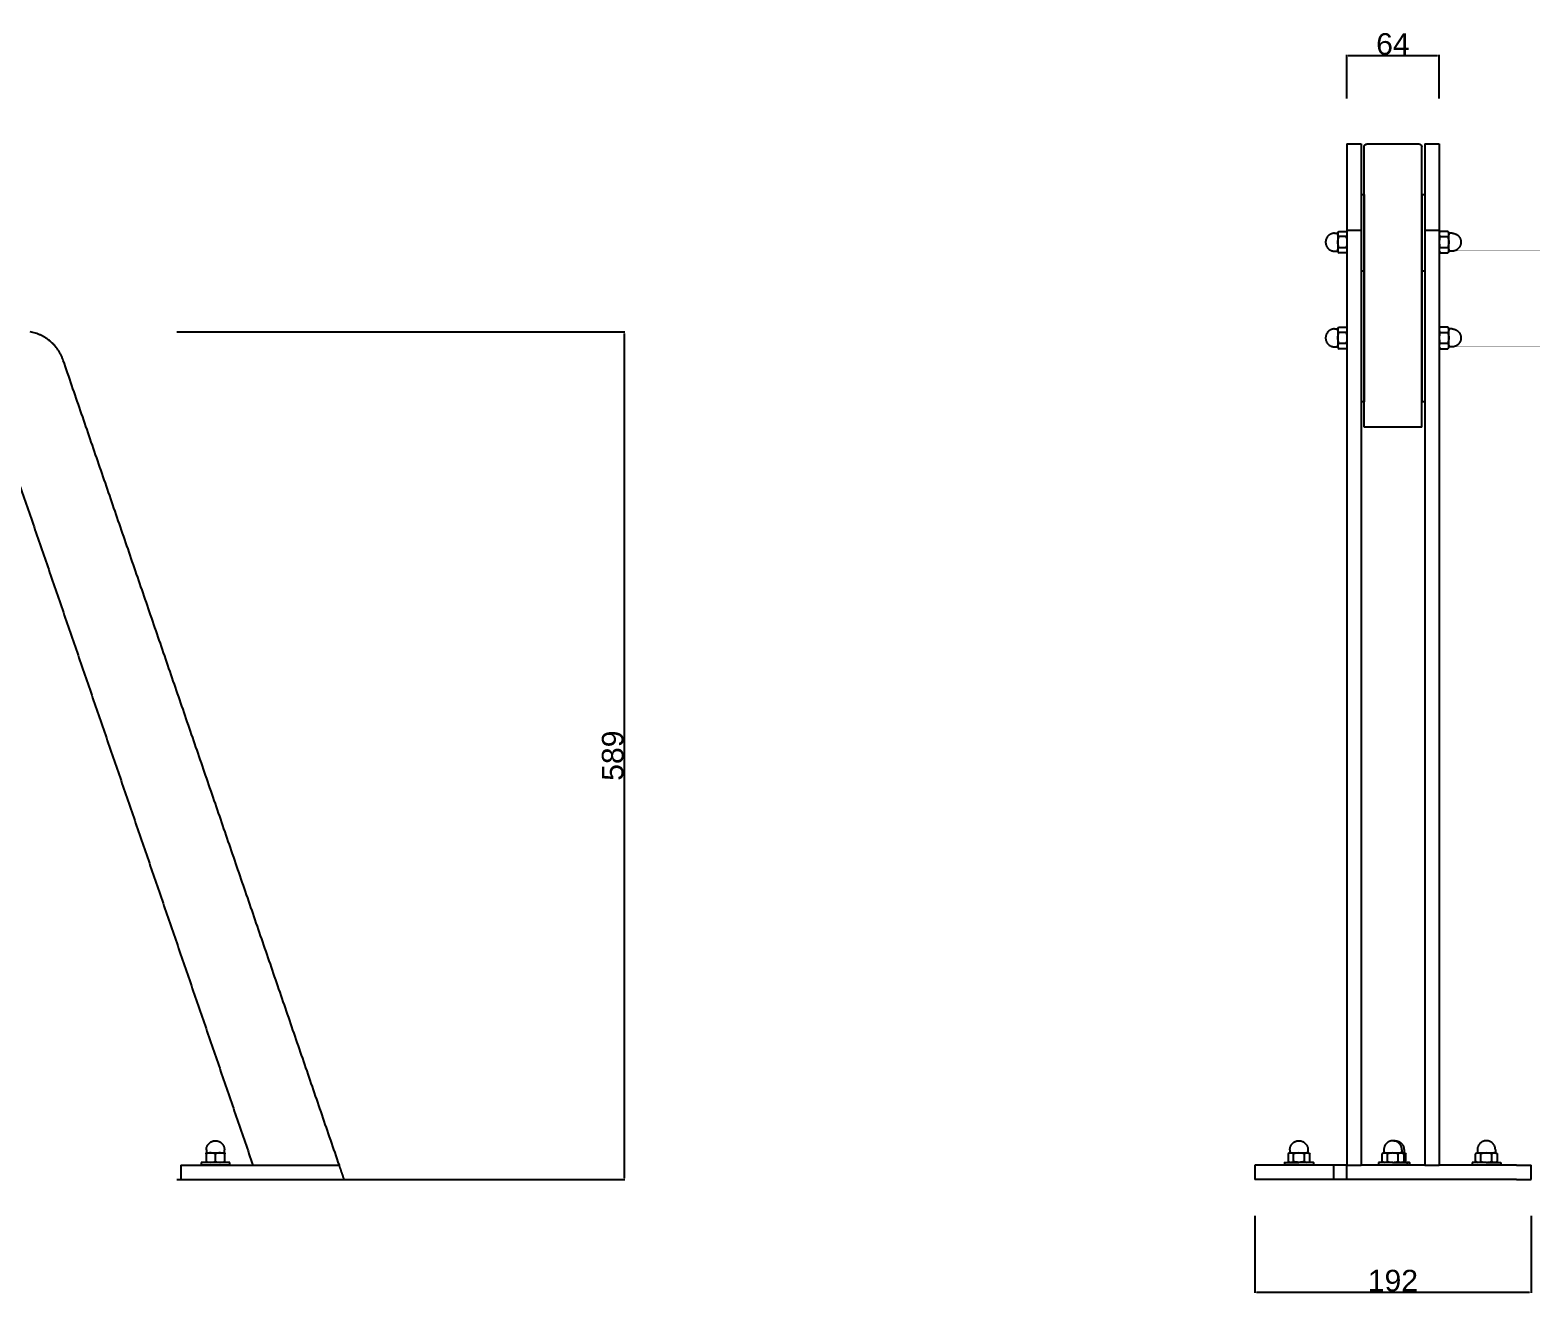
# Model space of a CAD drawing. Header units: millimetres. Extents: x -108 to 3869, y -1816 to 640.
# Drawn here: x 806 to 1849, y -239 to 640 of the extents above; entities that cross this region are included whole.
import ezdxf

# ---------------------------------------------------------------- set-up
doc = ezdxf.new("R2010")
doc.units = ezdxf.units.MM
doc.header["$MEASUREMENT"] = 0
doc.layers.add('Domyślny', color=7, linetype='Continuous', true_color=0x000000)
doc.layers.add('Utwórz2D linie widoczne', color=7, linetype='Continuous', true_color=0x000000)
doc.styles.add('Arial', font='arial.ttf')
doc.dimstyles.new('Domyślny', dxfattribs={"dimtxt": 15, "dimasz": 1, "dimexe": 0.5, "dimexo": 0.5, "dimgap": 0.25, "dimtad": 1, "dimtoh": 1, "dimdec": 0, "dimzin": 1, "dimdsep": 46, "dimtxsty": 'Arial', "dimcen": 0.5, "dimazin": 0, "dimtfac": 1, "dimtdec": 4, "dimtix": 1, "dimtmove": 1, "dimatfit": 3, "dimfxl": 0, "dimtolj": 1, "dimtzin": 1, "dimarcsym": 0})

# ---------------------------------------------------------------- blocks, each defined once
blk = doc.blocks.new('*D1')
at = {"layer": 'Defpoints', "color": 0}
for p in [(907.4, 430.2), (907.4, -158.9), (1218.9, -158.9)]:
    blk.add_point(p, dxfattribs=at)
at = {"layer": 'Domyślny', "color": 0, "lineweight": -2}
for p, q in [((907.9, 430.2), (1219.4, 430.2)), ((1218.9, 429.2), (1218.9, -157.9)), ((907.9, -158.9), (1219.4, -158.9))]:
    blk.add_line(p, q, dxfattribs=at)
at = {"layer": 'Domyślny', "color": 0}
for points in [[(1219, 429.2), (1218.7, 429.2), (1218.9, 430.2)], [(1218.7, -157.9), (1219, -157.9), (1218.9, -158.9)]]:
    blk.add_solid(points, dxfattribs=at)
at = {"layer": 'Domyślny', "color": 0, "insert": (1211, 135.7), "char_height": 15, "attachment_point": 5, "rotation": 90, "style": 'Arial'}
blk.add_mtext('\\A1;589', dxfattribs=at)
blk = doc.blocks.new('*D3')
at = {"layer": 'Defpoints', "color": 0}
for p in [(1657.4, -183.6), (1849.3, -183.6), (1849.3, -237.1)]:
    blk.add_point(p, dxfattribs=at)
at = {"layer": 'Domyślny', "color": 0, "lineweight": -2}
for p, q in [((1657.4, -184.1), (1657.4, -237.6)), ((1849.3, -184.1), (1849.3, -237.6)), ((1658.4, -237.1), (1848.3, -237.1))]:
    blk.add_line(p, q, dxfattribs=at)
at = {"layer": 'Domyślny', "color": 0}
for points in [[(1658.4, -237), (1658.4, -237.3), (1657.4, -237.1)], [(1848.3, -237.3), (1848.3, -237), (1849.3, -237.1)]]:
    blk.add_solid(points, dxfattribs=at)
at = {"layer": 'Domyślny', "color": 0, "insert": (1753.3, -229.2), "char_height": 15, "attachment_point": 5, "style": 'Arial'}
blk.add_mtext('\\A1;192', dxfattribs=at)
blk = doc.blocks.new('*D4')
at = {"layer": 'Defpoints', "color": 0}
for p in [(1785.4, 622.3), (1721.3, 592), (1785.4, 592)]:
    blk.add_point(p, dxfattribs=at)
at = {"layer": 'Domyślny', "color": 0, "lineweight": -2}
for p, q in [((1721.3, 592.5), (1721.3, 622.8)), ((1722.3, 622.3), (1784.4, 622.3)), ((1785.4, 592.5), (1785.4, 622.8))]:
    blk.add_line(p, q, dxfattribs=at)
at = {"layer": 'Domyślny', "color": 0}
for points in [[(1722.3, 622.4), (1722.3, 622.1), (1721.3, 622.3)], [(1784.4, 622.1), (1784.4, 622.4), (1785.4, 622.3)]]:
    blk.add_solid(points, dxfattribs=at)
at = {"layer": 'Domyślny', "color": 0, "insert": (1753.3, 630.2), "char_height": 15, "attachment_point": 5, "style": 'Arial'}
blk.add_mtext('\\A1;64', dxfattribs=at)

msp = doc.modelspace()

# ---------------------------------------------------------------- linework, layer by layer
at = {"layer": 'Utwórz2D linie widoczne'}
for points, degree in [([(1721.3, 560.8), (1721.3, 530.8), (1721.3, 500.8)], 2), ([(1721.3, 560.8), (1726.3, 560.8), (1731.3, 560.8)], 2), ([(1731.3, 560.8), (1731.3, 530.8), (1731.3, 500.8)], 2), ([(1733.3, 512), (1733.3, 535.4), (1733.3, 558.8)], 2), ([(1735.3, 560.8), (1753.3, 560.8), (1771.3, 560.8)], 2), ([(1773.3, 512), (1773.3, 535.4), (1773.3, 558.8)], 2), ([(1775.4, 560.8), (1775.4, 530.8), (1775.4, 500.8)], 2), ([(1775.4, 560.8), (1780.4, 560.8), (1785.4, 560.8)], 2), ([(1785.4, 560.8), (1785.4, 530.8), (1785.4, 500.8)], 2), ([(1731.3, 525.6), (1732.3, 525.6), (1733.2, 525.6)], 2), ([(1733.2, 525.6), (1733.2, 499), (1733.2, 472.5)], 2), ([(1773.4, 525.6), (1773.4, 499), (1773.4, 472.5)], 2), ([(1773.4, 525.6), (1774.4, 525.6), (1775.4, 525.6)], 2), ([(1733.3, 364.1), (1733.3, 438.1), (1733.3, 512)], 2), ([(1733.3, 512), (1733.3, 512), (1733.3, 512)], 2), ([(1773.3, 364.1), (1773.3, 438.1), (1773.3, 512)], 2), ([(1773.3, 512), (1773.3, 512), (1773.3, 512)], 2), ([(1712.8, 498.8), (1713.8, 498.8), (1714.9, 498.8)], 2), ([(1715, 499.1), (1715.3, 499.6), (1715.6, 500.1)], 2), ([(1715, 498.3), (1715, 498.3), (1715, 498.3)], 2), ([(1715, 498.3), (1715, 498.3), (1715, 498.3), (1715, 498.3)], 3), ([(1715, 498.2), (1715, 495.5), (1715, 492.8)], 2), ([(1715, 492.8), (1715, 492.8), (1715, 492.7)], 2), ([(1715, 492.7), (1715, 492.8), (1715, 492.8), (1715, 492.8)], 3), ([(1715, 492.5), (1715, 489.7), (1715, 487)], 2), ([(1715.6, 500.1), (1718.3, 500.1), (1721, 500.1)], 2), ([(1721, 496.4), (1718.3, 496.4), (1715.6, 496.4)], 2), ([(1721.3, 499.6), (1721.1, 499.8), (1721, 500.1)], 2), ([(1721.3, 500.8), (1726.3, 500.8), (1731.3, 500.8)], 2), ([(1721.3, 500.8), (1721.3, 176), (1721.3, -148.9)], 2), ([(1731.3, 500.8), (1731.3, 176), (1731.3, -148.9)], 2), ([(1775.4, 500.8), (1780.4, 500.8), (1785.4, 500.8)], 2), ([(1775.4, 500.8), (1775.4, 176), (1775.4, -148.9)], 2), ([(1785.4, 500.8), (1785.4, 176), (1785.4, -148.9)], 2), ([(1785.6, 499.1), (1785.9, 499.6), (1786.2, 500.1)], 2), ([(1785.6, 498.3), (1785.6, 498.7), (1785.6, 499.1)], 2), ([(1785.6, 492.8), (1785.6, 495.5), (1785.6, 498.2)], 2), ([(1785.6, 492.7), (1785.6, 492.8), (1785.6, 492.8)], 2), ([(1785.6, 487), (1785.6, 489.8), (1785.6, 492.5)], 2), ([(1791.5, 500.1), (1788.9, 500.1), (1786.2, 500.1)], 2), ([(1786.2, 496.4), (1788.9, 496.4), (1791.5, 496.4)], 2), ([(1792.1, 499.1), (1791.8, 499.6), (1791.5, 500.1)], 2), ([(1792.1, 498.3), (1792.1, 498.7), (1792.1, 499.1)], 2), ([(1792.1, 498.3), (1792.1, 498.3), (1792.1, 498.3)], 2), ([(1792.1, 498.3), (1792.1, 498.3), (1792.1, 498.3), (1792.1, 498.3)], 3), ([(1792.1, 492.8), (1792.1, 495.5), (1792.1, 498.2)], 2), ([(1792.1, 492.7), (1792.1, 492.8), (1792.1, 492.8)], 2), ([(1792.1, 492.8), (1792.1, 492.8), (1792.1, 492.8), (1792.1, 492.7)], 3), ([(1792.1, 487), (1792.1, 489.7), (1792.1, 492.5)], 2), ([(1794.4, 498.8), (1793.3, 498.8), (1792.2, 498.8)], 2), ([(1712.8, 486.3), (1713.8, 486.3), (1714.9, 486.3)], 2), ([(1715, 486.9), (1715, 486.5), (1715, 486.1)], 2), ([(1715, 486.1), (1715.3, 485.6), (1715.6, 485.1)], 2), ([(1715.6, 488.8), (1718.3, 488.8), (1721, 488.8)], 2), ([(1721, 485.1), (1718.3, 485.1), (1715.6, 485.1)], 2), ([(1721.3, 485.6), (1721.1, 485.4), (1721, 485.1)], 2), ([(1785.6, 486.1), (1785.9, 485.6), (1786.2, 485.1)], 2), ([(1786.2, 488.8), (1788.9, 488.8), (1791.5, 488.8)], 2), ([(1786.2, 485.1), (1788.9, 485.1), (1791.5, 485.1)], 2), ([(1792.1, 486.1), (1791.8, 485.6), (1791.5, 485.1)], 2), ([(1794.4, 486.3), (1793.3, 486.3), (1792.2, 486.3)], 2), ([(1733.2, 472.5), (1732.3, 472.5), (1731.3, 472.5)], 2), ([(1733.2, 472.5), (1733.2, 427), (1733.2, 381.5)], 2), ([(1773.4, 472.5), (1773.4, 427), (1773.4, 381.5)], 2), ([(1775.4, 472.5), (1774.4, 472.5), (1773.4, 472.5)], 2), ([(1712.8, 432.3), (1713.8, 432.3), (1714.9, 432.3)], 2), ([(1715, 432.5), (1715.3, 433), (1715.6, 433.5)], 2), ([(1715, 431.7), (1715, 431.7), (1715, 431.7), (1715, 431.8)], 3), ([(1715, 431.7), (1715, 431.7), (1715, 431.7)], 2), ([(1715, 431.6), (1715, 428.9), (1715, 426.2)], 2), ([(1715.6, 433.5), (1718.3, 433.5), (1721, 433.5)], 2), ([(1721, 429.8), (1718.3, 429.8), (1715.6, 429.8)], 2), ([(1721.3, 433), (1721.1, 433.2), (1721, 433.5)], 2), ([(1785.6, 432.5), (1785.9, 433), (1786.2, 433.5)], 2), ([(1785.6, 431.7), (1785.6, 432.1), (1785.6, 432.5)], 2), ([(1785.6, 426.2), (1785.6, 428.9), (1785.6, 431.6)], 2), ([(1791.5, 433.5), (1788.9, 433.5), (1786.2, 433.5)], 2), ([(1786.2, 429.8), (1788.9, 429.8), (1791.5, 429.8)], 2), ([(1792.1, 432.5), (1791.8, 433), (1791.5, 433.5)], 2), ([(1792.1, 431.7), (1792.1, 432.1), (1792.1, 432.5)], 2), ([(1792.1, 431.8), (1792.1, 431.7), (1792.1, 431.7), (1792.1, 431.7)], 3), ([(1792.1, 431.7), (1792.1, 431.7), (1792.1, 431.7)], 2), ([(1792.1, 426.2), (1792.1, 428.9), (1792.1, 431.6)], 2), ([(1794.4, 432.3), (1793.3, 432.3), (1792.2, 432.3)], 2), ([(1712.8, 419.8), (1713.8, 419.8), (1714.9, 419.8)], 2), ([(1715, 426.1), (1715, 426.2), (1715, 426.2), (1715, 426.3)], 3), ([(1715, 426.2), (1715, 426.2), (1715, 426.2)], 2), ([(1715, 425.9), (1715, 423.2), (1715, 420.4)], 2), ([(1715, 420.3), (1715, 419.9), (1715, 419.5)], 2), ([(1715, 419.5), (1715.3, 419), (1715.6, 418.5)], 2), ([(1715.6, 422.3), (1718.3, 422.3), (1721, 422.3)], 2), ([(1721, 418.5), (1718.3, 418.5), (1715.6, 418.5)], 2), ([(1721.3, 419.1), (1721.1, 418.8), (1721, 418.5)], 2), ([(1785.6, 426.1), (1785.6, 426.2), (1785.6, 426.2)], 2), ([(1785.6, 420.4), (1785.6, 423.2), (1785.6, 425.9)], 2), ([(1785.6, 419.5), (1785.9, 419), (1786.2, 418.5)], 2), ([(1786.2, 422.3), (1788.9, 422.3), (1791.5, 422.3)], 2), ([(1786.2, 418.5), (1788.9, 418.5), (1791.5, 418.5)], 2), ([(1792.1, 419.5), (1791.8, 419), (1791.5, 418.5)], 2), ([(1792.1, 426.3), (1792.1, 426.2), (1792.1, 426.2), (1792.1, 426.1)], 3), ([(1792.1, 426.2), (1792.1, 426.2), (1792.1, 426.2)], 2), ([(1792.1, 420.4), (1792.1, 423.2), (1792.1, 425.9)], 2), ([(1794.4, 419.8), (1793.3, 419.8), (1792.2, 419.8)], 2), ([(1020.9, -148.9), (925, 130.8), (829, 410.4)], 2), ([(1733.2, 381.5), (1732.3, 381.5), (1731.3, 381.5)], 2), ([(1775.4, 381.5), (1774.4, 381.5), (1773.4, 381.5)], 2), ([(786.9, 358.1), (873.9, 104.6), (960.8, -148.9)], 2), ([(1773.3, 364.1), (1753.3, 364.1), (1733.3, 364.1)], 2), ([(928.3, -140.4), (929.9, -140.4), (931.4, -140.4)], 2), ([(928.3, -140.9), (928.3, -140.6), (928.3, -140.4)], 2), ([(928.3, -140.9), (928.3, -143.6), (928.3, -146.3)], 2), ([(928.5, -138.1), (928.5, -139.2), (928.5, -140.2)], 2), ([(931.6, -140.4), (934.8, -140.4), (937.9, -140.4)], 2), ([(934.8, -146.3), (934.8, -143.6), (934.8, -140.9)], 2), ([(938, -140.4), (938, -140.4), (938, -140.4)], 2), ([(938.1, -140.4), (939.7, -140.4), (941.3, -140.4)], 2), ([(941, -140.2), (941, -139.2), (941, -138.1)], 2), ([(941.3, -140.4), (941.3, -140.6), (941.3, -140.9)], 2), ([(941.3, -146.3), (941.3, -143.6), (941.3, -140.9)], 2), ([(1681.5, -140.4), (1681, -140.6), (1680.5, -140.9)], 2), ([(1680.5, -140.9), (1680.5, -143.6), (1680.5, -146.3)], 2), ([(1681.7, -138.1), (1681.7, -139.2), (1681.7, -140.2)], 2), ([(1682.4, -140.4), (1685.2, -140.4), (1687.9, -140.4)], 2), ([(1684.2, -146.3), (1684.2, -143.6), (1684.2, -140.9)], 2), ([(1688.1, -140.4), (1690.8, -140.4), (1693.6, -140.4)], 2), ([(1691.7, -140.9), (1691.7, -143.6), (1691.7, -146.3)], 2), ([(1693.7, -140.4), (1694.1, -140.4), (1694.5, -140.4)], 2), ([(1694.2, -138.1), (1694.2, -139.2), (1694.2, -140.2)], 2), ([(1694.5, -140.4), (1695, -140.6), (1695.5, -140.9)], 2), ([(1695.5, -146.3), (1695.5, -143.6), (1695.5, -140.9)], 2), ([(1746.8, -140.4), (1746.3, -140.6), (1745.8, -140.9)], 2), ([(1745.8, -146.3), (1745.8, -143.6), (1745.8, -140.9)], 2), ([(1747, -138.1), (1747, -139.2), (1747, -140.2)], 2), ([(1747.7, -140.4), (1750.4, -140.4), (1753.1, -140.4)], 2), ([(1749.5, -146.3), (1749.5, -143.6), (1749.5, -140.9)], 2), ([(1753.4, -140.4), (1756.1, -140.4), (1758.8, -140.4)], 2), ([(1757, -146.3), (1757, -143.6), (1757, -140.9)], 2), ([(1758.9, -140.4), (1759.4, -140.4), (1759.8, -140.4)], 2), ([(1759.5, -138.1), (1759.5, -139.2), (1759.5, -140.2)], 2), ([(1759.8, -140.4), (1760, -140.4), (1760.3, -140.4)], 2), ([(1759.8, -140.4), (1760.3, -140.6), (1760.8, -140.9)], 2), ([(1760.5, -140.4), (1760.9, -140.4), (1761.3, -140.4)], 2), ([(1760.8, -140.9), (1760.8, -143.6), (1760.8, -146.3)], 2), ([(1761, -138.1), (1761, -139.2), (1761, -140.2)], 2), ([(1761.3, -140.4), (1761.8, -140.6), (1762.3, -140.9)], 2), ([(1762.3, -146.3), (1762.3, -143.6), (1762.3, -140.9)], 2), ([(1811.8, -140.4), (1811.3, -140.6), (1810.8, -140.9)], 2), ([(1810.8, -146.3), (1810.8, -143.6), (1810.8, -140.9)], 2), ([(1812, -138.1), (1812, -139.2), (1812, -140.2)], 2), ([(1812.7, -140.4), (1815.4, -140.4), (1818.1, -140.4)], 2), ([(1814.5, -146.3), (1814.5, -143.6), (1814.5, -140.9)], 2), ([(1818.4, -140.4), (1821.1, -140.4), (1823.8, -140.4)], 2), ([(1822, -146.3), (1822, -143.6), (1822, -140.9)], 2), ([(1824, -140.4), (1824.4, -140.4), (1824.8, -140.4)], 2), ([(1824.5, -138.1), (1824.5, -139.2), (1824.5, -140.2)], 2), ([(1824.8, -140.4), (1825.3, -140.6), (1825.8, -140.9)], 2), ([(1825.8, -140.9), (1825.8, -143.6), (1825.8, -146.3)], 2), ([(910.6, -148.9), (910.6, -153.9), (910.6, -158.9)], 2), ([(910.6, -148.9), (913.1, -148.9), (915.6, -148.9)], 2), ([(915.6, -148.9), (938.2, -148.9), (960.8, -148.9)], 2), ([(924.8, -146.9), (924.8, -147.9), (924.8, -148.9)], 2), ([(944.8, -146.9), (934.8, -146.9), (924.8, -146.9)], 2), ([(944.8, -148.9), (934.8, -148.9), (924.8, -148.9)], 2), ([(928.3, -146.3), (928.3, -146.6), (928.3, -146.9)], 2), ([(941.3, -146.3), (941.3, -146.6), (941.3, -146.9)], 2), ([(944.8, -148.9), (944.8, -147.9), (944.8, -146.9)], 2), ([(960.8, -148.9), (990.9, -148.9), (1020.9, -148.9)], 2), ([(1024.3, -158.9), (1022.6, -153.9), (1020.9, -148.9)], 2), ([(1712.3, -148.9), (1684.9, -148.9), (1657.4, -148.9)], 2), ([(1657.4, -148.9), (1657.4, -153.9), (1657.4, -158.9)], 2), ([(1678, -146.9), (1678, -147.9), (1678, -148.9)], 2), ([(1688, -148.9), (1683, -148.9), (1678, -148.9)], 2), ([(1681.5, -146.9), (1681, -146.6), (1680.5, -146.3)], 2), ([(1694.5, -146.9), (1695, -146.6), (1695.5, -146.3)], 2), ([(1698, -146.9), (1698, -147.9), (1698, -148.9)], 2), ([(1712.3, -158.9), (1712.3, -153.9), (1712.3, -148.9)], 2), ([(1721.3, -148.9), (1716.8, -148.9), (1712.3, -148.9)], 2), ([(1721.3, -148.9), (1726.3, -148.9), (1731.3, -148.9)], 2), ([(1721.3, -158.9), (1721.3, -153.9), (1721.3, -148.9)], 2), ([(1775.4, -148.9), (1753.3, -148.9), (1731.3, -148.9)], 2), ([(1753.3, -146.9), (1748.3, -146.9), (1743.3, -146.9)], 2), ([(1743.3, -146.9), (1743.3, -147.9), (1743.3, -148.9)], 2), ([(1753.3, -148.9), (1748.3, -148.9), (1743.3, -148.9)], 2), ([(1746.8, -146.9), (1746.3, -146.6), (1745.8, -146.3)], 2), ([(1753.3, -146.9), (1758.3, -146.9), (1763.3, -146.9)], 2), ([(1759.8, -146.9), (1760.3, -146.6), (1760.8, -146.3)], 2), ([(1761.3, -146.9), (1761.8, -146.6), (1762.3, -146.3)], 2), ([(1763.3, -146.9), (1763.3, -147.9), (1763.3, -148.9)], 2), ([(1764.8, -146.9), (1764.8, -147.9), (1764.8, -148.9)], 2), ([(1775.4, -148.9), (1780.4, -148.9), (1785.4, -148.9)], 2), ([(1839.3, -148.9), (1812.3, -148.9), (1785.4, -148.9)], 2), ([(1818.3, -146.9), (1813.3, -146.9), (1808.3, -146.9)], 2), ([(1808.3, -146.9), (1808.3, -147.9), (1808.3, -148.9)], 2), ([(1818.3, -148.9), (1813.3, -148.9), (1808.3, -148.9)], 2), ([(1811.8, -146.9), (1811.3, -146.6), (1810.8, -146.3)], 2), ([(1818.3, -146.9), (1823.3, -146.9), (1828.3, -146.9)], 2), ([(1824.8, -146.9), (1825.3, -146.6), (1825.8, -146.3)], 2), ([(1828.3, -146.9), (1828.3, -147.9), (1828.3, -148.9)], 2), ([(1839.3, -148.9), (1842.6, -148.9), (1845.9, -148.9), (1849.3, -148.9)], 3), ([(1849.3, -158.9), (1849.3, -153.9), (1849.3, -148.9)], 2), ([(910.6, -158.9), (913.1, -158.9), (915.6, -158.9)], 2), ([(915.6, -158.9), (970, -158.9), (1024.3, -158.9)], 2), ([(1712.3, -158.9), (1684.9, -158.9), (1657.4, -158.9)], 2), ([(1721.3, -158.9), (1716.8, -158.9), (1712.3, -158.9)], 2), ([(1839.3, -158.9), (1780.3, -158.9), (1721.3, -158.9)], 2), ([(1839.3, -158.9), (1842.6, -158.9), (1845.9, -158.9), (1849.3, -158.9)], 3)]:
    msp.add_open_spline(points, degree=degree, dxfattribs=at)
for points, knots in [([(1733.3, 558.8), (1733.3, 558.9), (1733.3, 558.9), (1733.3, 559.1), (1733.3, 559.3), (1733.5, 559.7), (1733.8, 560.3), (1734.5, 560.7), (1735, 560.8), (1735.3, 560.8)], [0, 0, 0, 0, 0.126661, 0.199041, 0.392331, 0.794978, 1.570745, 2.356694, 3.141444, 3.141444, 3.141444, 3.141444]), ([(1771.3, 560.8), (1771.4, 560.8), (1771.7, 560.8), (1772.2, 560.6), (1772.7, 560.3), (1773.1, 559.7), (1773.2, 559.2), (1773.3, 559), (1773.3, 558.9), (1773.3, 558.8)], [0, 0, 0, 0, 0.394072, 0.78475, 1.570699, 2.346466, 2.887583, 3.014783, 3.141444, 3.141444, 3.141444, 3.141444]), ([(1715, 498.2), (1715, 498.4), (1715, 498.5), (1715.1, 498.9), (1715.1, 499), (1715.3, 499.5), (1715.4, 499.8), (1715.6, 500.1)], [0.003797434, 0.003797434, 0.003797434, 0.003797434, 0.004743184, 0.004743184, 0.005688934, 0.005688934, 0.007580434, 0.007580434, 0.007580434, 0.007580434]), ([(1715.6, 496.4), (1715.4, 496.7), (1715.3, 497), (1715.1, 497.6), (1715, 497.9), (1715, 498.2)], [0.000000238, 0.000000238, 0.000000238, 0.000000238, 0.001898836, 0.001898836, 0.003797434, 0.003797434, 0.003797434, 0.003797434]), ([(1715, 492.6), (1715, 493.2), (1715.1, 493.9), (1715.3, 495.1), (1715.4, 495.7), (1715.6, 496.4)], [-0.020496331, -0.020496331, -0.020496331, -0.020496331, -0.018594718, -0.018594718, -0.016693105, -0.016693105, -0.016693105, -0.016693105]), ([(1715.6, 488.8), (1715.4, 489.5), (1715.3, 490.1), (1715.1, 491.3), (1715, 492), (1715, 492.6)], [-0.024297078, -0.024297078, -0.024297078, -0.024297078, -0.022396704, -0.022396704, -0.020496331, -0.020496331, -0.020496331, -0.020496331]), ([(1785.6, 498.2), (1785.6, 498.4), (1785.6, 498.5), (1785.7, 498.9), (1785.7, 499), (1785.9, 499.5), (1786, 499.8), (1786.2, 500.1)], [0.003797434, 0.003797434, 0.003797434, 0.003797434, 0.004743184, 0.004743184, 0.005688934, 0.005688934, 0.007580434, 0.007580434, 0.007580434, 0.007580434]), ([(1786.2, 496.4), (1786, 496.7), (1785.9, 497), (1785.7, 497.6), (1785.6, 497.9), (1785.6, 498.2)], [0.000000238, 0.000000238, 0.000000238, 0.000000238, 0.001898836, 0.001898836, 0.003797434, 0.003797434, 0.003797434, 0.003797434]), ([(1785.6, 492.6), (1785.6, 493.2), (1785.7, 493.9), (1785.9, 495.1), (1786, 495.7), (1786.2, 496.4)], [0.010589502, 0.010589502, 0.010589502, 0.010589502, 0.012489456, 0.012489456, 0.01438941, 0.01438941, 0.01438941, 0.01438941]), ([(1786.2, 488.8), (1786, 489.5), (1785.9, 490.1), (1785.7, 491.3), (1785.6, 492), (1785.6, 492.6)], [0.006792069, 0.006792069, 0.006792069, 0.006792069, 0.008690786, 0.008690786, 0.010589502, 0.010589502, 0.010589502, 0.010589502]), ([(1791.5, 500.1), (1791.7, 499.8), (1791.9, 499.5), (1792.1, 498.9), (1792.1, 498.5), (1792.1, 498.2)], [0.000000238, 0.000000238, 0.000000238, 0.000000238, 0.001898836, 0.001898836, 0.003797434, 0.003797434, 0.003797434, 0.003797434]), ([(1792.1, 498.2), (1792.1, 498.1), (1792.1, 497.9), (1792.1, 497.6), (1792, 497.4), (1791.9, 497), (1791.7, 496.7), (1791.5, 496.4)], [0.003797434, 0.003797434, 0.003797434, 0.003797434, 0.004743184, 0.004743184, 0.005688934, 0.005688934, 0.007580434, 0.007580434, 0.007580434, 0.007580434]), ([(1791.5, 496.4), (1791.7, 495.7), (1791.9, 495.1), (1792.1, 493.9), (1792.1, 493.2), (1792.1, 492.6)], [0.016693105, 0.016693105, 0.016693105, 0.016693105, 0.018594718, 0.018594718, 0.020496331, 0.020496331, 0.020496331, 0.020496331]), ([(1792.1, 492.6), (1792.1, 492), (1792.1, 491.3), (1791.9, 490.1), (1791.7, 489.5), (1791.5, 488.8)], [0.020496331, 0.020496331, 0.020496331, 0.020496331, 0.022396704, 0.022396704, 0.024297078, 0.024297078, 0.024297078, 0.024297078]), ([(1715, 487), (1715, 487.1), (1715, 487.3), (1715.1, 487.6), (1715.1, 487.8), (1715.3, 488.2), (1715.4, 488.5), (1715.6, 488.8)], [0.003797434, 0.003797434, 0.003797434, 0.003797434, 0.004743184, 0.004743184, 0.005688934, 0.005688934, 0.007580434, 0.007580434, 0.007580434, 0.007580434]), ([(1715.6, 485.1), (1715.4, 485.4), (1715.3, 485.7), (1715.1, 486.3), (1715, 486.7), (1715, 487)], [0.000000238, 0.000000238, 0.000000238, 0.000000238, 0.001898836, 0.001898836, 0.003797434, 0.003797434, 0.003797434, 0.003797434]), ([(1785.6, 487), (1785.6, 487.1), (1785.6, 487.3), (1785.7, 487.6), (1785.7, 487.8), (1785.9, 488.2), (1786, 488.5), (1786.2, 488.8)], [0.003797434, 0.003797434, 0.003797434, 0.003797434, 0.004743184, 0.004743184, 0.005688934, 0.005688934, 0.007580434, 0.007580434, 0.007580434, 0.007580434]), ([(1786.2, 485.1), (1786, 485.4), (1785.9, 485.7), (1785.7, 486.3), (1785.6, 486.7), (1785.6, 487)], [0.000000238, 0.000000238, 0.000000238, 0.000000238, 0.001898836, 0.001898836, 0.003797434, 0.003797434, 0.003797434, 0.003797434]), ([(1791.5, 488.8), (1791.7, 488.5), (1791.9, 488.2), (1792.1, 487.6), (1792.1, 487.3), (1792.1, 487)], [0.000000238, 0.000000238, 0.000000238, 0.000000238, 0.001898836, 0.001898836, 0.003797434, 0.003797434, 0.003797434, 0.003797434]), ([(1792.1, 487), (1792.1, 486.8), (1792.1, 486.7), (1792.1, 486.3), (1792, 486.2), (1791.9, 485.7), (1791.7, 485.4), (1791.5, 485.1)], [0.003797434, 0.003797434, 0.003797434, 0.003797434, 0.004743184, 0.004743184, 0.005688934, 0.005688934, 0.007580434, 0.007580434, 0.007580434, 0.007580434]), ([(1715, 431.6), (1715, 431.8), (1715, 432), (1715.1, 432.3), (1715.1, 432.4), (1715.3, 432.9), (1715.4, 433.2), (1715.6, 433.5)], [0.003797434, 0.003797434, 0.003797434, 0.003797434, 0.004743184, 0.004743184, 0.005688934, 0.005688934, 0.007580434, 0.007580434, 0.007580434, 0.007580434]), ([(1715.6, 429.8), (1715.4, 430.1), (1715.3, 430.4), (1715.1, 431), (1715, 431.3), (1715, 431.6)], [0.000000238, 0.000000238, 0.000000238, 0.000000238, 0.001898836, 0.001898836, 0.003797434, 0.003797434, 0.003797434, 0.003797434]), ([(1715, 426), (1715, 426.6), (1715.1, 427.3), (1715.3, 428.5), (1715.4, 429.2), (1715.6, 429.8)], [-0.020496331, -0.020496331, -0.020496331, -0.020496331, -0.018594718, -0.018594718, -0.016693105, -0.016693105, -0.016693105, -0.016693105]), ([(1785.6, 431.6), (1785.6, 431.8), (1785.6, 432), (1785.7, 432.3), (1785.7, 432.4), (1785.9, 432.9), (1786, 433.2), (1786.2, 433.5)], [0.003797434, 0.003797434, 0.003797434, 0.003797434, 0.004743184, 0.004743184, 0.005688934, 0.005688934, 0.007580434, 0.007580434, 0.007580434, 0.007580434]), ([(1786.2, 429.8), (1786, 430.1), (1785.9, 430.4), (1785.7, 431), (1785.6, 431.3), (1785.6, 431.6)], [0.000000238, 0.000000238, 0.000000238, 0.000000238, 0.001898836, 0.001898836, 0.003797434, 0.003797434, 0.003797434, 0.003797434]), ([(1785.6, 426), (1785.6, 426.6), (1785.7, 427.3), (1785.9, 428.5), (1786, 429.2), (1786.2, 429.8)], [0.010589502, 0.010589502, 0.010589502, 0.010589502, 0.012489456, 0.012489456, 0.01438941, 0.01438941, 0.01438941, 0.01438941]), ([(1791.5, 433.5), (1791.7, 433.2), (1791.9, 432.9), (1792.1, 432.3), (1792.1, 432), (1792.1, 431.6)], [0.000000238, 0.000000238, 0.000000238, 0.000000238, 0.001898836, 0.001898836, 0.003797434, 0.003797434, 0.003797434, 0.003797434]), ([(1792.1, 431.6), (1792.1, 431.5), (1792.1, 431.3), (1792.1, 431), (1792, 430.9), (1791.9, 430.4), (1791.7, 430.1), (1791.5, 429.8)], [0.003797434, 0.003797434, 0.003797434, 0.003797434, 0.004743184, 0.004743184, 0.005688934, 0.005688934, 0.007580434, 0.007580434, 0.007580434, 0.007580434]), ([(1791.5, 429.8), (1791.7, 429.2), (1791.9, 428.5), (1792.1, 427.3), (1792.1, 426.6), (1792.1, 426)], [0.016693105, 0.016693105, 0.016693105, 0.016693105, 0.018594718, 0.018594718, 0.020496331, 0.020496331, 0.020496331, 0.020496331]), ([(1715.6, 422.3), (1715.4, 422.9), (1715.3, 423.5), (1715.1, 424.8), (1715, 425.4), (1715, 426)], [-0.024297078, -0.024297078, -0.024297078, -0.024297078, -0.022396704, -0.022396704, -0.020496331, -0.020496331, -0.020496331, -0.020496331]), ([(1715, 420.4), (1715, 420.5), (1715, 420.7), (1715.1, 421), (1715.1, 421.2), (1715.3, 421.6), (1715.4, 422), (1715.6, 422.3)], [0.003797434, 0.003797434, 0.003797434, 0.003797434, 0.004743184, 0.004743184, 0.005688934, 0.005688934, 0.007580434, 0.007580434, 0.007580434, 0.007580434]), ([(1715.6, 418.5), (1715.4, 418.8), (1715.3, 419.1), (1715.1, 419.7), (1715, 420.1), (1715, 420.4)], [0.000000238, 0.000000238, 0.000000238, 0.000000238, 0.001898836, 0.001898836, 0.003797434, 0.003797434, 0.003797434, 0.003797434]), ([(1786.2, 422.3), (1786, 422.9), (1785.9, 423.5), (1785.7, 424.8), (1785.6, 425.4), (1785.6, 426)], [0.006792069, 0.006792069, 0.006792069, 0.006792069, 0.008690786, 0.008690786, 0.010589502, 0.010589502, 0.010589502, 0.010589502]), ([(1785.6, 420.4), (1785.6, 420.5), (1785.6, 420.7), (1785.7, 421), (1785.7, 421.2), (1785.9, 421.6), (1786, 422), (1786.2, 422.3)], [0.003797434, 0.003797434, 0.003797434, 0.003797434, 0.004743184, 0.004743184, 0.005688934, 0.005688934, 0.007580434, 0.007580434, 0.007580434, 0.007580434]), ([(1786.2, 418.5), (1786, 418.8), (1785.9, 419.1), (1785.7, 419.7), (1785.6, 420.1), (1785.6, 420.4)], [0.000000238, 0.000000238, 0.000000238, 0.000000238, 0.001898836, 0.001898836, 0.003797434, 0.003797434, 0.003797434, 0.003797434]), ([(1792.1, 426), (1792.1, 425.4), (1792.1, 424.8), (1791.9, 423.5), (1791.7, 422.9), (1791.5, 422.3)], [0.020496331, 0.020496331, 0.020496331, 0.020496331, 0.022396704, 0.022396704, 0.024297078, 0.024297078, 0.024297078, 0.024297078]), ([(1791.5, 422.3), (1791.7, 422), (1791.9, 421.6), (1792.1, 421), (1792.1, 420.7), (1792.1, 420.4)], [0.000000238, 0.000000238, 0.000000238, 0.000000238, 0.001898836, 0.001898836, 0.003797434, 0.003797434, 0.003797434, 0.003797434]), ([(1792.1, 420.4), (1792.1, 420.2), (1792.1, 420.1), (1792.1, 419.7), (1792, 419.6), (1791.9, 419.1), (1791.7, 418.8), (1791.5, 418.5)], [0.003797434, 0.003797434, 0.003797434, 0.003797434, 0.004743184, 0.004743184, 0.005688934, 0.005688934, 0.007580434, 0.007580434, 0.007580434, 0.007580434]), ([(931.5, -140.4), (931.3, -140.4), (931, -140.4), (930.4, -140.4), (930.2, -140.5), (929.4, -140.6), (928.8, -140.8), (928.3, -140.9)], [0.003797434, 0.003797434, 0.003797434, 0.003797434, 0.004743184, 0.004743184, 0.005688934, 0.005688934, 0.007580434, 0.007580434, 0.007580434, 0.007580434]), ([(934.8, -140.9), (934.3, -140.8), (933.7, -140.6), (932.6, -140.4), (932.1, -140.4), (931.5, -140.4)], [0.000000238, 0.000000238, 0.000000238, 0.000000238, 0.001898836, 0.001898836, 0.003797434, 0.003797434, 0.003797434, 0.003797434]), ([(938, -140.4), (937.7, -140.4), (937.5, -140.4), (936.9, -140.4), (936.7, -140.5), (935.9, -140.6), (935.3, -140.8), (934.8, -140.9)], [0.003844339, 0.003844339, 0.003844339, 0.003844339, 0.004743184, 0.004743184, 0.005688934, 0.005688934, 0.007580434, 0.007580434, 0.007580434, 0.007580434]), ([(941.3, -140.9), (940.8, -140.8), (940.2, -140.6), (939.1, -140.4), (938.6, -140.4), (938, -140.4)], [0.000000238, 0.000000238, 0.000000238, 0.000000238, 0.001898836, 0.001898836, 0.003797434, 0.003797434, 0.003797434, 0.003797434]), ([(1682.4, -140.4), (1682.2, -140.4), (1682, -140.4), (1681.7, -140.4), (1681.6, -140.5), (1681.1, -140.6), (1680.8, -140.8), (1680.5, -140.9)], [0.003797434, 0.003797434, 0.003797434, 0.003797434, 0.004743184, 0.004743184, 0.005688934, 0.005688934, 0.007580434, 0.007580434, 0.007580434, 0.007580434]), ([(1684.2, -140.9), (1683.9, -140.8), (1683.6, -140.6), (1683, -140.4), (1682.7, -140.4), (1682.4, -140.4)], [0.000000238, 0.000000238, 0.000000238, 0.000000238, 0.001898836, 0.001898836, 0.003797434, 0.003797434, 0.003797434, 0.003797434]), ([(1688, -140.4), (1687.4, -140.4), (1686.7, -140.4), (1685.5, -140.6), (1684.8, -140.8), (1684.2, -140.9)], [-0.020496331, -0.020496331, -0.020496331, -0.020496331, -0.018594718, -0.018594718, -0.016693105, -0.016693105, -0.016693105, -0.016693105]), ([(1691.7, -140.9), (1691.1, -140.8), (1690.5, -140.6), (1689.3, -140.4), (1688.6, -140.4), (1688, -140.4)], [-0.024297078, -0.024297078, -0.024297078, -0.024297078, -0.022396704, -0.022396704, -0.020496331, -0.020496331, -0.020496331, -0.020496331]), ([(1693.6, -140.4), (1693.5, -140.4), (1693.3, -140.4), (1693, -140.4), (1692.8, -140.5), (1692.4, -140.6), (1692.1, -140.8), (1691.7, -140.9)], [0.003797434, 0.003797434, 0.003797434, 0.003797434, 0.004743184, 0.004743184, 0.005688934, 0.005688934, 0.007580434, 0.007580434, 0.007580434, 0.007580434]), ([(1695.5, -140.9), (1695.2, -140.8), (1694.9, -140.6), (1694.3, -140.4), (1693.9, -140.4), (1693.6, -140.4)], [0.000000238, 0.000000238, 0.000000238, 0.000000238, 0.001898836, 0.001898836, 0.003797434, 0.003797434, 0.003797434, 0.003797434]), ([(1747.6, -140.4), (1747.5, -140.4), (1747.3, -140.4), (1747, -140.4), (1746.8, -140.5), (1746.4, -140.6), (1746.1, -140.8), (1745.8, -140.9)], [0.003797434, 0.003797434, 0.003797434, 0.003797434, 0.004743184, 0.004743184, 0.005688934, 0.005688934, 0.007580434, 0.007580434, 0.007580434, 0.007580434]), ([(1749.5, -140.9), (1749.2, -140.8), (1748.9, -140.6), (1748.3, -140.4), (1748, -140.4), (1747.6, -140.4)], [0.000000238, 0.000000238, 0.000000238, 0.000000238, 0.001898836, 0.001898836, 0.003797434, 0.003797434, 0.003797434, 0.003797434]), ([(1753.3, -140.4), (1752.6, -140.4), (1752, -140.4), (1750.7, -140.6), (1750.1, -140.8), (1749.5, -140.9)], [0.020496331, 0.020496331, 0.020496331, 0.020496331, 0.022396704, 0.022396704, 0.024297078, 0.024297078, 0.024297078, 0.024297078]), ([(1757, -140.9), (1756.4, -140.8), (1755.8, -140.6), (1754.5, -140.4), (1753.9, -140.4), (1753.3, -140.4)], [0.016693105, 0.016693105, 0.016693105, 0.016693105, 0.018594718, 0.018594718, 0.020496331, 0.020496331, 0.020496331, 0.020496331]), ([(1758.9, -140.4), (1758.7, -140.4), (1758.6, -140.4), (1758.3, -140.4), (1758.1, -140.5), (1757.6, -140.6), (1757.3, -140.8), (1757, -140.9)], [0.003797434, 0.003797434, 0.003797434, 0.003797434, 0.004743184, 0.004743184, 0.005688934, 0.005688934, 0.007580434, 0.007580434, 0.007580434, 0.007580434]), ([(1760.8, -140.9), (1760.5, -140.8), (1760.2, -140.6), (1759.5, -140.4), (1759.2, -140.4), (1758.9, -140.4)], [0.000000238, 0.000000238, 0.000000238, 0.000000238, 0.001898836, 0.001898836, 0.003797434, 0.003797434, 0.003797434, 0.003797434]), ([(1762.3, -140.9), (1762, -140.8), (1761.7, -140.6), (1761, -140.4), (1760.7, -140.4), (1760.4, -140.4)], [0.000000238, 0.000000238, 0.000000238, 0.000000238, 0.001898836, 0.001898836, 0.003797434, 0.003797434, 0.003797434, 0.003797434]), ([(1812.6, -140.4), (1812.5, -140.4), (1812.3, -140.4), (1812, -140.4), (1811.9, -140.5), (1811.4, -140.6), (1811.1, -140.8), (1810.8, -140.9)], [0.003797434, 0.003797434, 0.003797434, 0.003797434, 0.004743184, 0.004743184, 0.005688934, 0.005688934, 0.007580434, 0.007580434, 0.007580434, 0.007580434]), ([(1814.5, -140.9), (1814.2, -140.8), (1813.9, -140.6), (1813.3, -140.4), (1813, -140.4), (1812.6, -140.4)], [0.000000238, 0.000000238, 0.000000238, 0.000000238, 0.001898836, 0.001898836, 0.003797434, 0.003797434, 0.003797434, 0.003797434]), ([(1818.3, -140.4), (1817.6, -140.4), (1817, -140.4), (1815.8, -140.6), (1815.1, -140.8), (1814.5, -140.9)], [0.020496331, 0.020496331, 0.020496331, 0.020496331, 0.022396704, 0.022396704, 0.024297078, 0.024297078, 0.024297078, 0.024297078]), ([(1822, -140.9), (1821.4, -140.8), (1820.8, -140.6), (1819.6, -140.4), (1818.9, -140.4), (1818.3, -140.4)], [0.016693105, 0.016693105, 0.016693105, 0.016693105, 0.018594718, 0.018594718, 0.020496331, 0.020496331, 0.020496331, 0.020496331]), ([(1823.9, -140.4), (1823.7, -140.4), (1823.6, -140.4), (1823.3, -140.4), (1823.1, -140.5), (1822.6, -140.6), (1822.3, -140.8), (1822, -140.9)], [0.003797434, 0.003797434, 0.003797434, 0.003797434, 0.004743184, 0.004743184, 0.005688934, 0.005688934, 0.007580434, 0.007580434, 0.007580434, 0.007580434]), ([(1825.8, -140.9), (1825.5, -140.8), (1825.2, -140.6), (1824.5, -140.4), (1824.2, -140.4), (1823.9, -140.4)], [0.000000238, 0.000000238, 0.000000238, 0.000000238, 0.001898836, 0.001898836, 0.003797434, 0.003797434, 0.003797434, 0.003797434]), ([(928.3, -146.3), (928.8, -146.5), (929.4, -146.6), (930.4, -146.8), (930.9, -146.8), (931.4, -146.9)], [0.000000238, 0.000000238, 0.000000238, 0.000000238, 0.001898836, 0.001898836, 0.003679071, 0.003679071, 0.003679071, 0.003679071]), ([(931.7, -146.9), (931.9, -146.9), (932.1, -146.8), (932.6, -146.8), (932.9, -146.7), (933.7, -146.6), (934.3, -146.5), (934.8, -146.3)], [0.003962564, 0.003962564, 0.003962564, 0.003962564, 0.004743184, 0.004743184, 0.005688934, 0.005688934, 0.007580434, 0.007580434, 0.007580434, 0.007580434]), ([(934.8, -146.3), (935.3, -146.5), (935.9, -146.6), (936.9, -146.8), (937.4, -146.8), (937.9, -146.9)], [0.000000238, 0.000000238, 0.000000238, 0.000000238, 0.001898836, 0.001898836, 0.003632005, 0.003632005, 0.003632005, 0.003632005]), ([(938.1, -146.9), (938.4, -146.9), (938.6, -146.8), (939.1, -146.8), (939.4, -146.7), (940.2, -146.6), (940.8, -146.5), (941.3, -146.3)], [0.003915648, 0.003915648, 0.003915648, 0.003915648, 0.004743184, 0.004743184, 0.005688934, 0.005688934, 0.007580434, 0.007580434, 0.007580434, 0.007580434]), ([(1680.5, -146.3), (1680.8, -146.5), (1681.1, -146.6), (1681.7, -146.8), (1682, -146.8), (1682.3, -146.9)], [0.000000238, 0.000000238, 0.000000238, 0.000000238, 0.001898836, 0.001898836, 0.003678771, 0.003678771, 0.003678771, 0.003678771]), ([(1682.4, -146.9), (1682.6, -146.9), (1682.7, -146.8), (1683, -146.8), (1683.2, -146.7), (1683.6, -146.6), (1683.9, -146.5), (1684.2, -146.3)], [0.003915653, 0.003915653, 0.003915653, 0.003915653, 0.004743184, 0.004743184, 0.005688934, 0.005688934, 0.007580434, 0.007580434, 0.007580434, 0.007580434]), ([(1687.9, -146.9), (1687.3, -146.8), (1686.7, -146.8), (1685.5, -146.6), (1684.8, -146.5), (1684.2, -146.3)], [0.010708249, 0.010708249, 0.010708249, 0.010708249, 0.012489456, 0.012489456, 0.01438941, 0.01438941, 0.01438941, 0.01438941]), ([(1691.7, -146.3), (1691.1, -146.5), (1690.5, -146.6), (1689.3, -146.8), (1688.7, -146.8), (1688.1, -146.9)], [0.006792069, 0.006792069, 0.006792069, 0.006792069, 0.008690786, 0.008690786, 0.010470835, 0.010470835, 0.010470835, 0.010470835]), ([(1691.7, -146.3), (1692.1, -146.5), (1692.4, -146.6), (1693, -146.8), (1693.3, -146.8), (1693.6, -146.9)], [0.000000238, 0.000000238, 0.000000238, 0.000000238, 0.001898836, 0.001898836, 0.003678771, 0.003678771, 0.003678771, 0.003678771]), ([(1693.7, -146.9), (1693.8, -146.9), (1694, -146.8), (1694.3, -146.8), (1694.4, -146.7), (1694.9, -146.6), (1695.2, -146.5), (1695.5, -146.3)], [0.003915653, 0.003915653, 0.003915653, 0.003915653, 0.004743184, 0.004743184, 0.005688934, 0.005688934, 0.007580434, 0.007580434, 0.007580434, 0.007580434]), ([(1745.8, -146.3), (1746.1, -146.5), (1746.4, -146.6), (1747, -146.8), (1747.3, -146.8), (1747.6, -146.9)], [0.000000238, 0.000000238, 0.000000238, 0.000000238, 0.001898836, 0.001898836, 0.003679081, 0.003679081, 0.003679081, 0.003679081]), ([(1747.7, -146.9), (1747.8, -146.9), (1748, -146.8), (1748.3, -146.8), (1748.4, -146.7), (1748.9, -146.6), (1749.2, -146.5), (1749.5, -146.3)], [0.003920833, 0.003920833, 0.003920833, 0.003920833, 0.004743184, 0.004743184, 0.005688934, 0.005688934, 0.007580434, 0.007580434, 0.007580434, 0.007580434]), ([(1749.5, -146.3), (1750.1, -146.5), (1750.7, -146.6), (1751.9, -146.8), (1752.5, -146.8), (1753.1, -146.9)], [0.006792069, 0.006792069, 0.006792069, 0.006792069, 0.008690786, 0.008690786, 0.010438043, 0.010438043, 0.010438043, 0.010438043]), ([(1753.4, -146.9), (1754, -146.8), (1754.6, -146.8), (1755.8, -146.6), (1756.4, -146.5), (1757, -146.3)], [0.010736322, 0.010736322, 0.010736322, 0.010736322, 0.012489456, 0.012489456, 0.01438941, 0.01438941, 0.01438941, 0.01438941]), ([(1757, -146.3), (1757.3, -146.5), (1757.6, -146.6), (1758.2, -146.8), (1758.5, -146.8), (1758.8, -146.9)], [0.000000238, 0.000000238, 0.000000238, 0.000000238, 0.001898836, 0.001898836, 0.003662847, 0.003662847, 0.003662847, 0.003662847]), ([(1758.9, -146.9), (1759.1, -146.9), (1759.2, -146.8), (1759.5, -146.8), (1759.7, -146.7), (1760.2, -146.6), (1760.5, -146.5), (1760.8, -146.3)], [0.003915934, 0.003915934, 0.003915934, 0.003915934, 0.004743184, 0.004743184, 0.005688934, 0.005688934, 0.007580434, 0.007580434, 0.007580434, 0.007580434]), ([(1760.5, -146.9), (1760.6, -146.9), (1760.7, -146.8), (1761, -146.8), (1761.2, -146.7), (1761.7, -146.6), (1762, -146.5), (1762.3, -146.3)], [0.003915653, 0.003915653, 0.003915653, 0.003915653, 0.004743184, 0.004743184, 0.005688934, 0.005688934, 0.007580434, 0.007580434, 0.007580434, 0.007580434]), ([(1810.8, -146.3), (1811.1, -146.5), (1811.4, -146.6), (1812, -146.8), (1812.3, -146.8), (1812.6, -146.9)], [0.000000238, 0.000000238, 0.000000238, 0.000000238, 0.001898836, 0.001898836, 0.003679081, 0.003679081, 0.003679081, 0.003679081]), ([(1812.7, -146.9), (1812.8, -146.9), (1813, -146.8), (1813.3, -146.8), (1813.4, -146.7), (1813.9, -146.6), (1814.2, -146.5), (1814.5, -146.3)], [0.003915934, 0.003915934, 0.003915934, 0.003915934, 0.004743184, 0.004743184, 0.005688934, 0.005688934, 0.007580434, 0.007580434, 0.007580434, 0.007580434]), ([(1814.5, -146.3), (1815.1, -146.5), (1815.8, -146.6), (1817, -146.8), (1817.6, -146.8), (1818.2, -146.9)], [0.006792069, 0.006792069, 0.006792069, 0.006792069, 0.008690786, 0.008690786, 0.010470835, 0.010470835, 0.010470835, 0.010470835]), ([(1818.4, -146.9), (1819, -146.8), (1819.6, -146.8), (1820.8, -146.6), (1821.4, -146.5), (1822, -146.3)], [0.010708245, 0.010708245, 0.010708245, 0.010708245, 0.012489456, 0.012489456, 0.01438941, 0.01438941, 0.01438941, 0.01438941]), ([(1822, -146.3), (1822.3, -146.5), (1822.6, -146.6), (1823.2, -146.8), (1823.5, -146.8), (1823.8, -146.9)], [0.000000238, 0.000000238, 0.000000238, 0.000000238, 0.001898836, 0.001898836, 0.003679081, 0.003679081, 0.003679081, 0.003679081]), ([(1824, -146.9), (1824.1, -146.9), (1824.2, -146.8), (1824.5, -146.8), (1824.7, -146.7), (1825.2, -146.6), (1825.5, -146.5), (1825.8, -146.3)], [0.003915934, 0.003915934, 0.003915934, 0.003915934, 0.004743184, 0.004743184, 0.005688934, 0.005688934, 0.007580434, 0.007580434, 0.007580434, 0.007580434])]:
    msp.add_open_spline(points, degree=3, knots=knots, dxfattribs=at)
for points, weights in [([(1712.8, 498.8), (1706.5, 498.8), (1706.5, 492.6)], [1, 0.707106781187, 1]), ([(1706.5, 492.6), (1706.5, 486.3), (1712.8, 486.3)], [1, 0.707106781186, 1]), ([(1715, 499), (1715, 498.8), (1714.9, 498.8)], [1, 0.747971544636, 1]), ([(1715, 499.1), (1715, 499.1), (1715, 498.3)], [0.933078119176, 0.931050183393, 0.99188825687]), ([(1721, 500.1), (1721.1, 499.8), (1721.3, 499.5)], [1, 0.997755661412, 1]), ([(1721.3, 497), (1721.1, 496.7), (1721, 496.4)], [1, 0.997755030711, 1]), ([(1721.3, 495.1), (1721.1, 495.7), (1721, 496.4)], [1, 0.999224328971, 1]), ([(1792.1, 499), (1792.1, 498.8), (1792.2, 498.8)], [1, 0.74797154464, 1]), ([(1794.4, 498.8), (1800.6, 498.8), (1800.6, 492.6)], [1, 0.707106781187, 1]), ([(1800.6, 492.6), (1800.6, 486.3), (1794.4, 486.3)], [1, 0.707106781187, 1]), ([(1715, 486.2), (1715, 486.3), (1714.9, 486.3)], [1, 0.74797154463, 1]), ([(1721, 488.8), (1721.1, 489.5), (1721.3, 490.1)], [1, 0.999230708806, 1]), ([(1721, 488.8), (1721.1, 488.5), (1721.3, 488.2)], [1, 0.997755661412, 1]), ([(1721.3, 485.7), (1721.1, 485.4), (1721, 485.1)], [1, 0.997755030711, 1]), ([(1785.6, 486.1), (1785.6, 486.1), (1785.6, 486.9)], [0.933078119176, 0.930997390654, 0.99509842573]), ([(1792.1, 486.1), (1792.1, 486.1), (1792.1, 486.9)], [0.933078119176, 0.931005284819, 0.994612987057]), ([(1792.1, 486.2), (1792.1, 486.3), (1792.2, 486.3)], [1, 0.747971544631, 1]), ([(829, 410.4), (823.3, 427.2), (805.9, 430.2)], [1, 0.861338911196, 1]), ([(1712.8, 432.3), (1706.5, 432.3), (1706.5, 426)], [1, 0.707106781186, 1]), ([(1715, 432.4), (1715, 432.3), (1714.9, 432.3)], [1, 0.747971544634, 1]), ([(1715, 432.5), (1715, 432.5), (1715, 431.7)], [0.933078119176, 0.931050183393, 0.99188825687]), ([(1721, 433.5), (1721.1, 433.2), (1721.3, 432.9)], [1, 0.997755661412, 1]), ([(1721.3, 430.4), (1721.1, 430.1), (1721, 429.8)], [1, 0.997755030711, 1]), ([(1721.3, 428.5), (1721.1, 429.1), (1721, 429.8)], [1, 0.999224328971, 1]), ([(1792.1, 432.4), (1792.1, 432.3), (1792.2, 432.3)], [1, 0.74797154464, 1]), ([(1794.4, 432.3), (1800.6, 432.3), (1800.6, 426)], [1, 0.707106781187, 1]), ([(1706.5, 426), (1706.5, 419.8), (1712.8, 419.8)], [1, 0.707106781186, 1]), ([(1715, 419.7), (1715, 419.8), (1714.9, 419.8)], [1, 0.747971544636, 1]), ([(1721, 422.3), (1721.1, 422.9), (1721.3, 423.5)], [1, 0.999230708806, 1]), ([(1721, 422.3), (1721.1, 422), (1721.3, 421.6)], [1, 0.997755661412, 1]), ([(1721.3, 419.2), (1721.1, 418.8), (1721, 418.5)], [1, 0.997755030711, 1]), ([(1785.6, 419.5), (1785.6, 419.5), (1785.6, 420.3)], [0.933078119176, 0.930997390654, 0.99509842573]), ([(1792.1, 419.5), (1792.1, 419.5), (1792.1, 420.3)], [0.933078119176, 0.931005284819, 0.994612987057]), ([(1792.1, 419.7), (1792.1, 419.8), (1792.2, 419.8)], [1, 0.747971544634, 1]), ([(1800.6, 426), (1800.6, 419.8), (1794.4, 419.8)], [1, 0.707106781187, 1]), ([(1733.3, 364.1), (1733.3, 364.1), (1733.3, 364.1)], [0.985136232565, 0.988108986052, 1]), ([(1773.3, 364.1), (1773.3, 364.1), (1773.3, 364.1)], [0.985136240314, 0.988108992251, 1]), ([(928.5, -138.1), (928.5, -131.9), (934.8, -131.9)], [1, 0.707106781187, 1]), ([(934.8, -131.9), (941, -131.9), (941, -138.1)], [1, 0.707106781187, 1]), ([(1681.7, -138.1), (1681.7, -131.9), (1688, -131.9)], [1, 0.707106781186, 1]), ([(1688, -131.9), (1694.2, -131.9), (1694.2, -138.1)], [1, 0.707106781187, 1]), ([(1753.3, -131.9), (1747, -131.9), (1747, -138.1)], [1, 0.707106781187, 1]), ([(1759.5, -138.1), (1759.5, -131.9), (1753.3, -131.9)], [1, 0.707106781187, 1]), ([(1754, -131.9), (1754.4, -131.9), (1754.8, -131.9)], [1, 0.998181451997, 1]), ([(1754.8, -131.9), (1761, -131.9), (1761, -138.1)], [1, 0.707106781187, 1]), ([(1818.3, -131.9), (1812, -131.9), (1812, -138.1)], [1, 0.707106781187, 1]), ([(1824.5, -138.1), (1824.5, -131.9), (1818.3, -131.9)], [1, 0.707106781187, 1]), ([(928.5, -140.2), (928.5, -140.3), (928.4, -140.4)], [1, 0.725500431556, 1]), ([(928.4, -140.4), (928.4, -140.4), (928.4, -140.4)], [0.967575091082, 0.950469211966, 0.935929608385]), ([(941.1, -140.4), (941, -140.3), (941, -140.2)], [1, 0.725500431556, 1]), ([(941.1, -140.4), (941.1, -140.4), (941.1, -140.4)], [0.967575091084, 0.950469211967, 0.935929608385]), ([(1681.5, -140.4), (1681.5, -140.4), (1682.3, -140.4)], [0.933078119176, 0.930997390654, 0.99509842573]), ([(1681.6, -140.4), (1681.7, -140.3), (1681.7, -140.2)], [1, 0.747971544638, 1]), ([(1694.4, -140.4), (1694.2, -140.3), (1694.2, -140.2)], [1, 0.747971544628, 1]), ([(1746.8, -140.4), (1746.7, -140.4), (1747.6, -140.4)], [0.933078119176, 0.931005284819, 0.994612987057]), ([(1746.9, -140.4), (1747, -140.3), (1747, -140.2)], [1, 0.747971544636, 1]), ([(1759.6, -140.4), (1759.5, -140.3), (1759.5, -140.2)], [1, 0.747971544634, 1]), ([(1760.4, -140.4), (1760.1, -140.4), (1759.9, -140.4)], [1, 0.995571825225, 1]), ([(1761.1, -140.4), (1761, -140.3), (1761, -140.2)], [1, 0.747971544626, 1]), ([(1811.8, -140.4), (1811.7, -140.4), (1812.6, -140.4)], [0.933078119176, 0.931005284819, 0.994612987057]), ([(1811.9, -140.4), (1812, -140.3), (1812, -140.2)], [1, 0.747971544635, 1]), ([(1824.6, -140.4), (1824.5, -140.3), (1824.5, -140.2)], [1, 0.747971544637, 1]), ([(1759.9, -146.8), (1760.1, -146.8), (1760.3, -146.9)], [1, 0.996532751081, 1])]:
    msp.add_rational_spline(points, weights, degree=2, dxfattribs=at)
for points, weights, knots in [([(1678, -146.9), (1678, -146.9), (1678, -146.9), (1678, -146.9), (1688, -146.9)], [0.995459297023, 0.997711771728, 1, 0.707106781187, 1], [-15.830682, -15.830682, -15.830682, -15.707963, -15.707963, 0, 0, 0]), ([(1698, -146.9), (1698, -146.9), (1698, -146.9), (1698, -146.9), (1688, -146.9)], [0.995459297023, 0.997711771728, 1, 0.707106781187, 1], [15.585245, 15.585245, 15.585245, 15.707963, 15.707963, 31.415927, 31.415927, 31.415927]), ([(1698, -148.9), (1698, -148.9), (1698, -148.9), (1698, -148.9), (1688, -148.9)], [0.995459297023, 0.997711771728, 1, 0.707106781187, 1], [15.585245, 15.585245, 15.585245, 15.707963, 15.707963, 31.415927, 31.415927, 31.415927]), ([(1763.3, -148.9), (1763.3, -148.9), (1763.3, -148.9), (1763.3, -148.9), (1753.3, -148.9)], [0.995459297023, 0.997711771728, 1, 0.707106781187, 1], [15.585245, 15.585245, 15.585245, 15.707963, 15.707963, 31.415927, 31.415927, 31.415927]), ([(1764.8, -146.9), (1764.8, -146.9), (1764.8, -146.9), (1764.8, -146.9), (1763.3, -146.9)], [0.995459297023, 0.997711771728, 1, 0.894331050329, 0.864907818942], [15.585245, 15.585245, 15.585245, 15.707963, 15.707963, 21.375025, 21.375025, 21.375025]), ([(1764.8, -148.9), (1764.8, -148.9), (1764.8, -148.9), (1764.8, -148.9), (1763.3, -148.9)], [0.995459297023, 0.997711771728, 1, 0.894331050329, 0.864907818942], [15.585245, 15.585245, 15.585245, 15.707963, 15.707963, 21.375025, 21.375025, 21.375025]), ([(1828.3, -148.9), (1828.3, -148.9), (1828.3, -148.9), (1828.3, -148.9), (1818.3, -148.9)], [0.995459297023, 0.997711771728, 1, 0.707106781187, 1], [15.585245, 15.585245, 15.585245, 15.707963, 15.707963, 31.415927, 31.415927, 31.415927])]:
    msp.add_rational_spline(points, weights, degree=2, knots=knots, dxfattribs=at)

# ---------------------------------------------------------------- dimensions: what is measured, and where the dimension line sits
at = {"layer": 'Domyślny'}
for p1, p2, distance, picture, middle in [((1721.3, 592), (1785.4, 592), 30.2, '*D4', (1753.3, 630.2)), ((907.4, 430.2), (907.4, -158.9), 311.4, '*D1', (1211, 135.7)), ((1657.4, -183.6), (1849.3, -183.6), -53.5, '*D3', (1753.3, -229.2))]:
    dim = msp.add_aligned_dim(p1=p1, p2=p2, distance=distance, dimstyle='Domyślny', dxfattribs=at)
    dim.commit()
    dim.dimension.update_dxf_attribs({"geometry": picture, "text_midpoint": middle})

doc.saveas('drawing.dxf')
